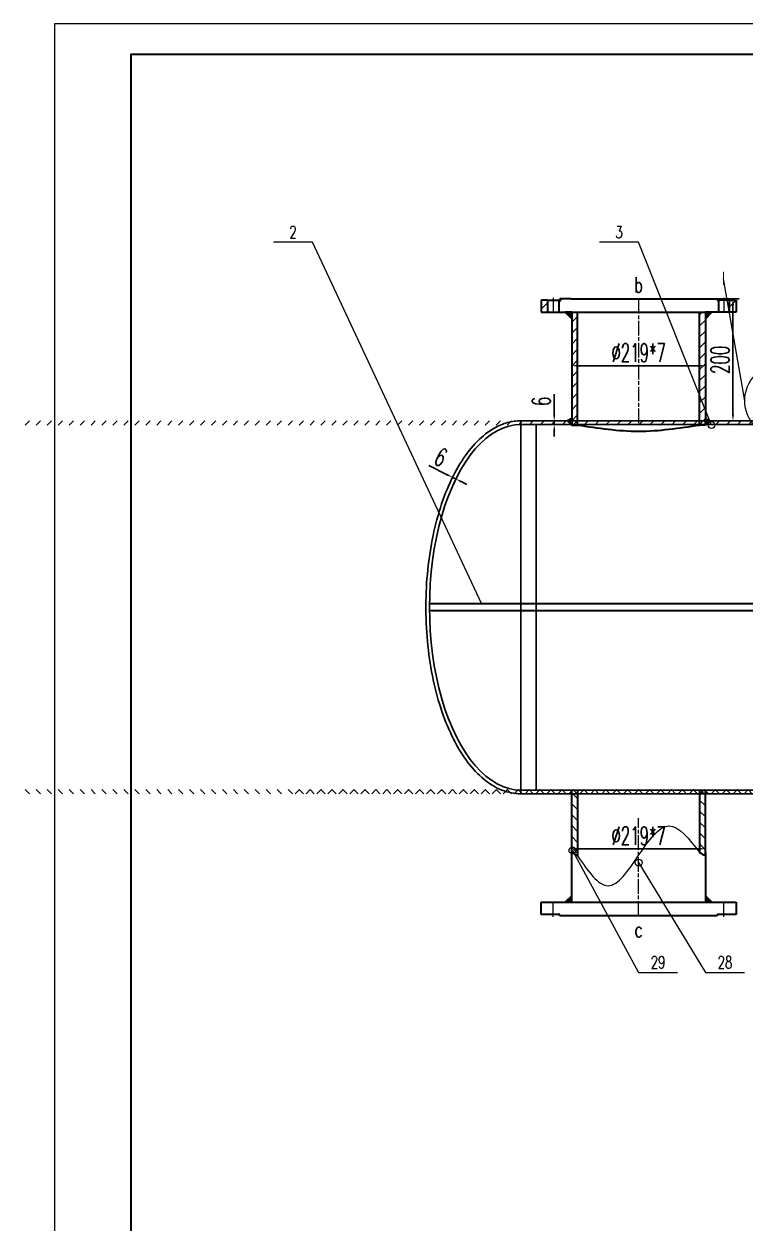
# Model space of a CAD drawing. Header units: millimetres. Extents: x 808 to 6798, y 610 to 4810.
# Drawn here: x 808 to 1990, y 2843 to 4810 of the extents above; entities that cross this region are included whole.
import ezdxf
from ezdxf.enums import TextEntityAlignment as Align

# ---------------------------------------------------------------- set-up
doc = ezdxf.new("R2010")
doc.units = ezdxf.units.MM
doc.linetypes.add('ACAD_ISO08W100', pattern=[36, 24, -3, 6, -3])
doc.layers.get('Defpoints').update_dxf_attribs({"lineweight": 35})
for name, color, linetype, lineweight in [('中心线', 7, 'ACAD_ISO08W100', 15), ('剖面线', 7, 'Continuous', 15), ('标注', 3, 'Continuous', 0), ('粗实线', 7, 'Continuous', 35), ('细实线', 1, 'Continuous', 9)]:
    doc.layers.add(name, color=color, linetype=linetype, lineweight=lineweight)
doc.layers.add('图层2', color=1, linetype='Continuous')
doc.layers.add('图层4', color=3, linetype='Continuous')
doc.styles.add('dm', font='romans.shx', dxfattribs={"width": 0.6})
doc.styles.get("Standard").update_dxf_attribs({"font": 'txt.shx', "width": 0.7, "bigfont": 'gbcbig.shx'})
doc.dimstyles.new('md', dxfattribs={"dimscale": 10, "dimtxt": 3, "dimasz": 1, "dimexe": 1, "dimexo": 0.625, "dimtad": 1, "dimdec": 0, "dimtxsty": 'dm', "dimcen": 2.5, "dimclrd": 256, "dimclre": 256, "dimclrt": 256, "dimazin": 0, "dimtfac": 1, "dimtdec": 0, "dimtix": 1, "dimtmove": 0, "dimatfit": 3, "dimldrblk": 'ARCHTICK', "dimfxl": 1, "dimarcsym": 0})
pattern_1 = [(45, (981.852, -1737.78), (-8.980256, 8.980256), [])]
pattern_2 = [(135, (981.852, -1635.78), (-8.980256, -8.980256), [])]

# ---------------------------------------------------------------- blocks, each defined once
blk = doc.blocks.new('*D32')
at = {"layer": 'Defpoints', "color": 0, "transparency": 16777216}
for p in [(1925.4, 4359.2), (1970.6, 4359.2), (1925.4, 4159.2)]:
    blk.add_point(p, dxfattribs=at)
at = {"layer": '标注', "lineweight": -2, "transparency": 16777216}
for p, q in [((1931.7, 4359.2), (1980.6, 4359.2)), ((1970.6, 4169.2), (1970.6, 4349.2)), ((1931.7, 4159.2), (1980.6, 4159.2))]:
    blk.add_line(p, q, dxfattribs=at)
at = {"layer": '标注', "transparency": 16777216}
for points in [[(1969, 4349.2), (1972.3, 4349.2), (1970.6, 4359.2)], [(1969, 4169.2), (1972.3, 4169.2), (1970.6, 4159.2)]]:
    blk.add_solid(points, dxfattribs=at)
at = {"layer": '标注', "transparency": 16777216, "insert": (1949.4, 4259.2), "char_height": 30, "attachment_point": 5, "rotation": 90, "style": 'dm'}
blk.add_mtext('200', dxfattribs=at)
blk = doc.blocks.new('_ArchTick')
at = {"color": 0, "linetype": 'ByBlock', "const_width": 0.15}
blk.add_lwpolyline([(-0.5, -0.5), (0.5, 0.5)], dxfattribs=at)
blk = doc.blocks.new('*D46')
at = {"layer": 'Defpoints', "color": 0, "transparency": 16777216}
for p in [(1706.3, 4240.2), (1925.4, 4249.5), (1925.4, 4240.2)]:
    blk.add_point(p, dxfattribs=at)
at = {"layer": '标注', "lineweight": -2, "transparency": 16777216}
for p, q in [((1706.3, 4246.5), (1706.3, 4259.5)), ((1925.4, 4246.5), (1925.4, 4259.5)), ((1716.3, 4249.5), (1915.4, 4249.5))]:
    blk.add_line(p, q, dxfattribs=at)
at = {"layer": '标注', "transparency": 16777216}
for points in [[(1716.3, 4251.2), (1716.3, 4247.8), (1706.3, 4249.5)], [(1915.4, 4251.2), (1915.4, 4247.8), (1925.4, 4249.5)]]:
    blk.add_solid(points, dxfattribs=at)
at = {"layer": '标注', "transparency": 16777216, "insert": (1815.9, 4270.8), "char_height": 30, "attachment_point": 5, "style": 'dm'}
blk.add_mtext('%%C219*7', dxfattribs=at)
blk = doc.blocks.new('*D36')
at = {"layer": 'Defpoints', "color": 0, "transparency": 16777216}
for p in [(1706.3, 3466.2), (1925.4, 3466.2), (1925.4, 3456.9)]:
    blk.add_point(p, dxfattribs=at)
at = {"layer": '标注', "lineweight": -2, "transparency": 16777216}
for p, q in [((1706.3, 3460), (1706.3, 3446.9)), ((1716.3, 3456.9), (1915.4, 3456.9)), ((1925.4, 3460), (1925.4, 3446.9))]:
    blk.add_line(p, q, dxfattribs=at)
at = {"layer": '标注', "transparency": 16777216}
for points in [[(1716.3, 3458.6), (1716.3, 3455.3), (1706.3, 3456.9)], [(1915.4, 3458.6), (1915.4, 3455.3), (1925.4, 3456.9)]]:
    blk.add_solid(points, dxfattribs=at)
at = {"layer": '标注', "transparency": 16777216, "insert": (1815.9, 3478.2), "char_height": 30, "attachment_point": 5, "style": 'dm'}
blk.add_mtext('%%C219*7', dxfattribs=at)
blk = doc.blocks.new('*D39')
at = {"layer": 'Defpoints', "color": 0, "transparency": 16777216}
for p in [(1677.5, 4159.2), (1677.5, 4159.2), (1677.5, 4153.2)]:
    blk.add_point(p, dxfattribs=at)
at = {"layer": '图层2', "lineweight": -2, "transparency": 16777216}
for p, q in [((1677.5, 4169.2), (1677.5, 4202.9)), ((1677.5, 4153.2), (1677.5, 4159.2)), ((1683.7, 4159.2), (1687.5, 4159.2)), ((1683.7, 4153.2), (1687.5, 4153.2)), ((1677.5, 4143.2), (1677.5, 4133.2))]:
    blk.add_line(p, q, dxfattribs=at)
at = {"layer": '图层2', "transparency": 16777216}
for points in [[(1675.8, 4169.2), (1679.1, 4169.2), (1677.5, 4159.2)], [(1675.8, 4143.2), (1679.1, 4143.2), (1677.5, 4153.2)]]:
    blk.add_solid(points, dxfattribs=at)
at = {"layer": '图层2', "transparency": 16777216, "insert": (1656.2, 4191), "char_height": 30, "attachment_point": 5, "rotation": 90, "style": 'dm'}
blk.add_mtext('6', dxfattribs=at)
blk = doc.blocks.new('*D54')
at = {"layer": 'Defpoints', "color": 0, "transparency": 16777216}
for p in [(1510.6, 4066.4), (1510.6, 4066.4), (1516, 4063.8)]:
    blk.add_point(p, dxfattribs=at)
at = {"layer": '图层2', "lineweight": -2, "transparency": 16777216}
for p, q in [((1501.6, 4070.8), (1471.5, 4085.7)), ((1507.9, 4060.8), (1506.2, 4057.5)), ((1516, 4063.8), (1510.6, 4066.4)), ((1513.2, 4058.2), (1511.6, 4054.8)), ((1525, 4059.4), (1533.9, 4054.9))]:
    blk.add_line(p, q, dxfattribs=at)
at = {"layer": '图层2', "transparency": 16777216}
for points in [[(1502.4, 4072.3), (1500.9, 4069.3), (1510.6, 4066.4)], [(1525.7, 4060.8), (1524.2, 4057.9), (1516, 4063.8)]]:
    blk.add_solid(points, dxfattribs=at)
at = {"layer": '图层2', "transparency": 16777216, "insert": (1491.5, 4099.5), "char_height": 30, "attachment_point": 5, "rotation": 333.7743, "style": 'dm'}
blk.add_mtext('6', dxfattribs=at)

msp = doc.modelspace()

# ---------------------------------------------------------------- hatches: boundary and pattern name
at = {"layer": '剖面线'}
h = msp.add_hatch(dxfattribs=at)
h.set_pattern_fill('ANSI31', color=256, scale=4, style=0)
h.set_pattern_definition(pattern_1)
h.paths.add_polyline_path([(1666.85218, 4357.22015), (1655.85218, 4357.22015), (1655.85218, 4337.22015), (1666.85218, 4337.22015)])
h = msp.add_hatch(dxfattribs=at)
h.set_pattern_fill('ANSI31', color=256, scale=8, style=0)
h.set_pattern_definition([(45, (981.852, -1737.78), (-17.96051, 17.96051), [])])
edge = h.paths.add_edge_path()
edge.add_line((1705.10218, 4359.22015), (1686.85218, 4359.22015))
edge.add_line((1686.85218, 4359.22015), (1686.85218, 4357.22015))
edge.add_line((1686.85218, 4357.22015), (1684.85218, 4357.22015))
edge.add_line((1684.85218, 4357.22015), (1684.85218, 4337.22015))
edge.add_line((1666.85218, 4337.22015), (1925.40218, 4337.22015))
edge.add_line((1705.10218, 4337.22015), (1705.10218, 4337.7028))
h = msp.add_hatch(dxfattribs=at)
h.set_pattern_fill('ANSI31', color=256, scale=4, style=0)
h.set_pattern_definition(pattern_1)
h.paths.add_polyline_path([(1964.85218, 4357.22015), (1975.85218, 4357.22015), (1975.85218, 4337.22015), (1964.85218, 4337.22015)])
for points in [[(1706.30218, 4337.22015), (1695.55218, 4337.22015), (1706.30218, 4326.47015)], [(1925.40218, 4337.22015), (1925.40218, 4326.47015), (1936.15218, 4337.22015)], [(1706.30218, 4152.22015), (1706.30218, 4162.72015), (1699.30218, 4159.22015)], [(1925.40218, 4152.22015), (1925.40218, 4162.72015), (1932.75218, 4159.22015)], [(1706.30218, 3369.22015), (1706.30218, 3379.97015), (1695.55218, 3369.22015)], [(1925.40218, 3369.22015), (1936.15218, 3369.22015), (1925.40218, 3379.97015)]]:
    msp.add_hatch(color=256, dxfattribs=at).paths.add_polyline_path(points)
h = msp.add_hatch(dxfattribs=at)
h.set_pattern_fill('ANSI31', color=256, scale=4, style=0)
h.set_pattern_definition(pattern_1)
h.paths.add_polyline_path([(1715.85218, 4337.22015), (1706.30218, 4337.22015), (1706.30218, 4152.22015), (1715.85218, 4152.22015)])
h = msp.add_hatch(dxfattribs=at)
h.set_pattern_fill('ANSI31', color=256, scale=4, style=0)
h.set_pattern_definition(pattern_1)
h.paths.add_polyline_path([(1925.40218, 4337.22015), (1915.85218, 4337.22015), (1915.85218, 4152.22015), (1925.40218, 4152.22015)])
h = msp.add_hatch(dxfattribs=at)
h.set_pattern_fill('ANSI31', color=256, scale=4, style=0)
h.set_pattern_definition([(45, (-518.148, -1737.78), (-8.980256, 8.980256), [])])
edge = h.paths.add_edge_path()
edge.add_line((807.70218, 4159.22015), (1870.25898, 4159.22015))
edge.add_line((3510.85218, 4159.22015), (3510.85218, 4152.22015))
edge.add_line((3547.85218, 4152.22015), (3387.20377, 4152.22015))
edge.add_line((807.70218, 4152.22015), (807.70218, 4159.22015))
h = msp.add_hatch(dxfattribs=at)
h.set_pattern_fill('ANSI31', color=256, scale=4, style=0)
h.set_pattern_definition([(315, (-518.148, 9444.22), (-8.980256, -8.980256), [])])
edge = h.paths.add_edge_path()
edge.add_line((807.70218, 3547.22015), (1870.25898, 3547.22015))
edge.add_line((3510.85218, 3547.22015), (3510.85218, 3554.22015))
edge.add_line((3547.85218, 3554.22015), (3387.20377, 3554.22015))
edge.add_line((807.70218, 3554.22015), (807.70218, 3547.22015))
h = msp.add_hatch(dxfattribs=at)
h.set_pattern_fill('ANSI31', color=256, scale=4, style=0)
h.set_pattern_definition([(45, (-518.148, -1635.78), (-8.980256, 8.980256), [])])
edge = h.paths.add_edge_path()
edge.add_line((1919.98668, 3547.22015), (3288.00218, 3547.22015))
edge.add_line((3288.00218, 3547.22015), (3288.00218, 3554.22015))
edge.add_line((3547.85218, 3554.22015), (3427.70218, 3554.22015))
edge.add_line((1251.85218, 3554.22015), (1246.85218, 3547.22015))
h = msp.add_hatch(dxfattribs=at)
h.set_pattern_fill('ANSI31', color=256, scale=4, angle=90, style=0)
h.set_pattern_definition(pattern_2)
edge = h.paths.add_edge_path()
edge.add_line((1706.30218, 3450.72015), (1706.30218, 3554.22015))
edge.add_line((1706.30218, 3554.22015), (1715.85218, 3554.22015))
edge.add_line((1715.85218, 3554.22015), (1715.85218, 3445.34515))
edge.add_spline(control_points=[(1715.85218, 3445.34515), (1712.66884, 3447.13682), (1709.48551, 3448.92848), (1706.30218, 3450.72015)], knot_values=[0, 0, 0, 0, 1.3698376101, 1.3698376101, 1.3698376101, 1.3698376101], degree=3, periodic=0)
h = msp.add_hatch(dxfattribs=at)
h.set_pattern_fill('ANSI31', color=256, scale=4, angle=90, style=0)
h.set_pattern_definition(pattern_2)
edge = h.paths.add_edge_path()
edge.add_line((1925.40218, 3445.34515), (1925.40218, 3554.22015))
edge.add_line((1925.40218, 3554.22015), (1915.85218, 3554.22015))
edge.add_line((1915.85218, 3554.22015), (1915.85218, 3450.72015))
edge.add_spline(control_points=[(1915.85218, 3450.72015), (1919.03551, 3448.92848), (1922.21884, 3447.13682), (1925.40218, 3445.34515)], knot_values=[0, 0, 0, 0, 1.3698376101, 1.3698376101, 1.3698376101, 1.3698376101], degree=3, periodic=0)

# ---------------------------------------------------------------- linework, layer by layer
at = {"layer": '中心线'}
for p, q in [((1675.85218, 4361.22015), (1675.85218, 4334.22015)), ((1815.85218, 4359.22015), (1815.85218, 4152.22015)), ((1955.85218, 4361.22015), (1955.85218, 4334.22015)), ((1815.85218, 3347.22015), (1815.85218, 3507.22015)), ((1675.85218, 3345.22015), (1675.85218, 3372.22015)), ((1955.85218, 3345.22015), (1955.85218, 3372.22015))]:
    msp.add_line(p, q, dxfattribs=at)
at = {"layer": '剖面线'}
for centre in [(1935.40218, 4152.22015), (1707.30218, 3454.22015), (1815.85218, 3434.22015)]:
    msp.add_circle(centre, 5.6, dxfattribs=at)
at = {"layer": '图层2'}
for points in [[(2015.85218, 3859.22015), (2015.85218, 4159.22015), (1622.85218, 4159.22015), (1622.85218, 3547.22015), (2015.85218, 3547.22015), (2015.85218, 3847.22015)], [(2015.85218, 3859.22015), (2015.85218, 4153.22015), (1647.85218, 4153.22015), (1647.85218, 3553.22015), (2015.85218, 3553.22015), (2015.85218, 3847.22015)]]:
    msp.add_lwpolyline(points, dxfattribs=at)
msp.add_lwpolyline([(1647.85218, 3553.22015), (1622.85218, 3553.22015), (1622.85218, 4153.22015), (1647.85218, 4153.22015)], close=True, dxfattribs=at)
at = {"layer": '图层2', "extrusion": (0, 0, -1)}
msp.add_ellipse((1622.85218, 3853.22015), major_axis=(0, -300), ratio=0.5, start_param=0, end_param=3.1415926536, dxfattribs=at)
at = {"layer": '图层2'}
msp.add_open_spline([(1622.85218, 3547.22015), (1617.60028, 3547.22015), (1612.34867, 3547.73208), (1601.92626, 3549.76581), (1596.75577, 3551.28722), (1586.56252, 3555.30347), (1581.53967, 3557.79795), (1566.7668, 3566.67182), (1557.31377, 3574.44175), (1539.47226, 3593.30418), (1531.08127, 3604.39851), (1515.59334, 3629.48725), (1508.49679, 3643.4824), (1495.81693, 3673.86576), (1490.2343, 3690.25364), (1480.7678, 3724.82661), (1476.88438, 3743.01094), (1470.95025, 3780.51056), (1468.89979, 3799.82493), (1466.7036, 3838.87356), (1466.55796, 3858.60685), (1468.17669, 3897.76559), (1469.941, 3917.19008), (1475.31787, 3955.01568), (1478.9302, 3973.41589), (1487.87845, 4008.51785), (1493.21395, 4025.21882), (1505.43035, 4056.31361), (1512.31062, 4070.70699), (1527.40074, 4096.66361), (1535.61006, 4108.22736), (1553.12469, 4128.08887), (1562.43176, 4136.38848), (1578.88793, 4147.34272), (1585.81919, 4150.94851), (1599.95755, 4156.29011), (1607.16488, 4158.02406), (1617.22422, 4159.07341), (1620.03819, 4159.22015), (1622.85218, 4159.22015)], degree=3, knots=[0, 0, 0, 0, 0.0972572684, 0.0972572684, 0.1945145367, 0.1945145367, 0.2917718051, 0.2917718051, 0.4862735521, 0.4862735521, 0.6807752992, 0.6807752992, 0.8752770463, 0.8752770463, 1.0697787933, 1.0697787933, 1.2642805404, 1.2642805404, 1.4587822874, 1.4587822874, 1.6532840345, 1.6532840345, 1.8477857816, 1.8477857816, 2.0422875286, 2.0422875286, 2.2367892757, 2.2367892757, 2.4312910227, 2.4312910227, 2.6257927698, 2.6257927698, 2.8202945169, 2.8202945169, 2.9548881792, 2.9548881792, 3.0894818415, 3.0894818415, 3.1415926536, 3.1415926536, 3.1415926536, 3.1415926536], dxfattribs=at)
at = {"layer": '标注'}
for p, q in [((1280.85218, 4452.22015), (1216.85218, 4452.22015)), ((1557.86782, 3859.22015), (1280.85218, 4452.22015)), ((1815.85218, 4452.22015), (1751.85218, 4452.22015)), ((1935.40218, 4152.22015), (1815.85218, 4452.22015)), ((1707.30218, 3454.22015), (1815.85218, 3254.22015)), ((1815.85218, 3434.22015), (1925.40218, 3254.22015)), ((1815.85218, 3254.22015), (1879.85218, 3254.22015)), ((1925.40218, 3254.22015), (1989.40218, 3254.22015))]:
    msp.add_line(p, q, dxfattribs=at)
at = {"layer": '粗实线'}
for p, q in [((1666.85218, 4357.22015), (1655.85218, 4357.22015)), ((1655.85218, 4357.22015), (1655.85218, 4337.22015)), ((1666.85218, 4337.22015), (1666.85218, 4357.22015)), ((1666.85218, 4357.22015), (1684.85218, 4357.22015)), ((1686.85218, 4357.22015), (1684.85218, 4357.22015)), ((1684.85218, 4357.22015), (1684.85218, 4337.22015)), ((1705.10218, 4359.22015), (1686.85218, 4359.22015)), ((1686.85218, 4359.22015), (1686.85218, 4357.22015)), ((1705.10218, 4359.22015), (1926.60218, 4359.22015)), ((1926.60218, 4359.22015), (1944.85218, 4359.22015)), ((1944.85218, 4359.22015), (1944.85218, 4357.22015)), ((1944.85218, 4357.22015), (1946.85218, 4357.22015)), ((1946.85218, 4357.22015), (1946.85218, 4337.22015)), ((1964.85218, 4357.22015), (1946.85218, 4357.22015)), ((1964.85218, 4357.22015), (1975.85218, 4357.22015)), ((1964.85218, 4337.22015), (1964.85218, 4357.22015)), ((1975.85218, 4357.22015), (1975.85218, 4337.22015)), ((1655.85218, 4337.22015), (1666.85218, 4337.22015)), ((1666.85218, 4337.22015), (1925.40218, 4337.22015)), ((1666.85218, 4337.22015), (1684.85218, 4337.22015)), ((1706.30218, 4337.22015), (1695.55218, 4337.22015)), ((1695.55218, 4337.22015), (1706.30218, 4326.47015)), ((1705.10218, 4337.22015), (1705.10218, 4337.7028)), ((1706.30218, 4337.22015), (1706.30218, 4152.22015)), ((1706.30218, 4326.47015), (1706.30218, 4337.22015)), ((1715.85218, 4152.22015), (1715.85218, 4337.22015)), ((1915.85218, 4152.22015), (1915.85218, 4337.22015)), ((1925.40218, 4337.22015), (1925.40218, 4152.22015)), ((1925.40218, 4337.22015), (1925.40218, 4326.47015)), ((1925.40218, 4326.47015), (1936.15218, 4337.22015)), ((1936.15218, 4337.22015), (1925.40218, 4337.22015)), ((1946.85218, 4337.22015), (1926.60218, 4337.22015)), ((1964.85218, 4337.22015), (1946.85218, 4337.22015)), ((1975.85218, 4337.22015), (1964.85218, 4337.22015)), ((1706.30218, 4162.72015), (1699.30218, 4159.22015)), ((1699.30218, 4159.22015), (1706.30218, 4152.22015)), ((1706.30218, 4152.22015), (1706.30218, 4162.72015)), ((1706.30218, 4152.22015), (1706.30218, 4159.22015)), ((1706.30218, 4152.22015), (1715.85218, 4152.22015)), ((1925.40218, 4152.22015), (1915.85218, 4152.22015)), ((1925.40218, 4152.22015), (1925.40218, 4162.72015)), ((1925.40218, 4162.72015), (1932.75218, 4159.22015)), ((1932.75218, 4159.22015), (1925.40218, 4152.22015)), ((1925.40218, 4159.22015), (1925.40218, 4152.22015)), ((1472.88218, 3859.22015), (2046.65602, 3859.22015)), ((2046.65602, 3847.22015), (1472.88218, 3847.22015)), ((1706.30218, 3450.72015), (1706.30218, 3554.22015)), ((1715.85218, 3554.22015), (1715.85218, 3445.34515)), ((1915.85218, 3554.22015), (1915.85218, 3450.72015)), ((1925.40218, 3445.34515), (1925.40218, 3554.22015)), ((1706.30218, 3369.22015), (1706.30218, 3450.72015)), ((1925.40218, 3450.72015), (1925.40218, 3369.22015)), ((1655.85218, 3349.22015), (1655.85218, 3369.22015)), ((1655.85218, 3369.22015), (1925.40218, 3369.22015)), ((1706.30218, 3379.97015), (1695.55218, 3369.22015)), ((1695.55218, 3369.22015), (1706.30218, 3369.22015)), ((1706.30218, 3369.22015), (1706.30218, 3379.97015)), ((1936.15218, 3369.22015), (1925.40218, 3379.97015)), ((1925.40218, 3379.97015), (1925.40218, 3369.22015)), ((1925.40218, 3369.22015), (1975.85218, 3369.22015)), ((1925.40218, 3369.22015), (1936.15218, 3369.22015)), ((1975.85218, 3369.22015), (1975.85218, 3349.22015)), ((1686.85218, 3349.22015), (1655.85218, 3349.22015)), ((1686.85218, 3347.22015), (1686.85218, 3349.22015)), ((1815.85218, 3347.22015), (1686.85218, 3347.22015)), ((1944.85218, 3347.22015), (1815.85218, 3347.22015)), ((1975.85218, 3349.22015), (1944.85218, 3349.22015)), ((1944.85218, 3349.22015), (1944.85218, 3347.22015))]:
    msp.add_line(p, q, dxfattribs=at)
msp.add_lwpolyline([(982.91545, 660.32542), (6747.91545, 660.32542), (6747.91545, 4760.32542), (982.91545, 4760.32542)], close=True, dxfattribs=at)
for points in [[(1715.85218, 4152.22015), (1749.18551, 4147.22015), (1815.85218, 4137.22015), (1882.51884, 4147.22015), (1915.85218, 4152.22015)], [(1715.85218, 3445.34515), (1712.66884, 3447.13682), (1709.48551, 3448.92848), (1706.30218, 3450.72015)], [(1925.40218, 3445.34515), (1922.21884, 3447.13682), (1919.03551, 3448.92848), (1915.85218, 3450.72015)]]:
    msp.add_open_spline(points, degree=3, dxfattribs=at)
at = {"layer": '细实线'}
msp.add_line((1989.85218, 4192.22015), (1954.92718, 4392.22015), dxfattribs=at)
msp.add_lwpolyline([(857.91545, 610.32542), (6797.91545, 610.32542), (6797.91545, 4810.32542), (857.91545, 4810.32542)], close=True, dxfattribs=at)
msp.add_circle((2049.85218, 4192.22015), 60, dxfattribs=at)
msp.add_open_spline([(1715.85218, 3445.34515), (1732.57731, 3420.82265), (1782.7527, 3347.25517), (1846.70366, 3540.66969), (1899.02794, 3472.6054), (1915.85218, 3450.72015)], degree=3, knots=[0, 0, 0, 0, 8.7563627814, 26.2690883443, 34.5687472758, 34.5687472758, 34.5687472758, 34.5687472758], dxfattribs=at)

# ---------------------------------------------------------------- texts
at = {"layer": '图层4', "lineweight": 5, "width": 0.7}
for s, height, p in [('2', 20, (1248.85218, 4468.78953)), ('3', 20, (1783.85218, 4468.78953)), ('b', 25, (1815.85218, 4382.22015)), ('Ⅰ', 25, (1954.92718, 4392.22015)), ('c', 25, (1815.85218, 3324.22015)), ('29', 20, (1847.85218, 3270.78953)), ('28', 20, (1957.40218, 3270.78953))]:
    msp.add_text(s, height=height, dxfattribs=at).set_placement(p, align=Align.MIDDLE_CENTER)

# ---------------------------------------------------------------- dimensions: what is measured, and where the dimension line sits
at = {"layer": '图层2'}
for base, p1, p2, angle, picture, middle, dimtype in [((1677.46957, 4159.22015), (1677.46957, 4153.22015), (1677.46957, 4159.22015), 90, '*D39', (1677.46957, 4191.04158), 160), ((1510.61997, 4066.42323), (1516.00191, 4063.77199), (1510.61997, 4066.42323), 153.77429166, '*D54', (1482.07424, 4080.48539), 161)]:
    dim = msp.add_linear_dim(base=base, p1=p1, p2=p2, angle=angle, dimstyle='md', dxfattribs=at)
    dim.commit()
    dim.dimension.update_dxf_attribs({"geometry": picture, "text_midpoint": middle, "dimtype": dimtype})
at = {"layer": '标注'}
dim = msp.add_linear_dim(base=(1970.62718, 4359.22015), p1=(1925.40218, 4159.22015), p2=(1925.40218, 4359.22015), angle=90, text='200', dimstyle='md', dxfattribs=at)
dim.commit()
dim.dimension.update_dxf_attribs({"geometry": '*D32', "text_midpoint": (1949.37718, 4259.22015)})
for base, p1, p2, picture, middle in [((1925.40218, 4249.50723), (1706.30218, 4240.20835), (1925.40218, 4240.20835), '*D46', (1815.85218, 4270.75723)), ((1925.40218, 3456.93307), (1706.30218, 3466.23195), (1925.40218, 3466.23195), '*D36', (1815.85218, 3478.18307))]:
    dim = msp.add_linear_dim(base=base, p1=p1, p2=p2, text='%%C219*7', dimstyle='md', dxfattribs=at)
    dim.commit()
    dim.dimension.update_dxf_attribs({"geometry": picture, "text_midpoint": middle})

doc.saveas('drawing.dxf')
